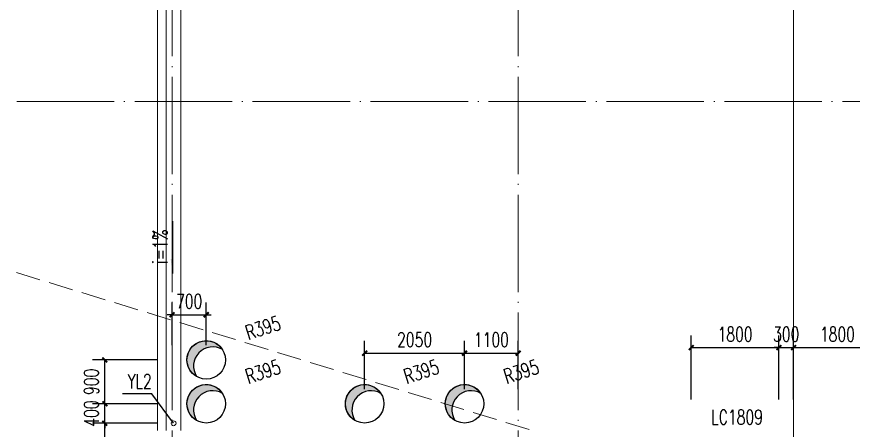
# Model space of a CAD drawing. Extents: x 238398 to 585159, y -66832 to 191741.
# Drawn here: x 503826 to 520989, y 68852 to 77339 of the extents above; entities that cross this region are included whole.
import ezdxf

# ---------------------------------------------------------------- set-up
doc = ezdxf.new("R2010")
doc.units = 0
doc.header["$LTSCALE"] = 1000
doc.header["$MEASUREMENT"] = 0
doc.linetypes.add('DASH', pattern=[0.35, 0.25, -0.1])
doc.linetypes.add('DOTE', pattern=[2.4200000000000004, 2, -0.2, 0.02, -0.2])
for name, color, linetype in [('DIM_LEAD', 3, 'Continuous'), ('DIM_SYMB', 3, 'Continuous'), ('D洞口', 2, 'Continuous'), ('PUB_DIM', 76, 'Continuous'), ('WINDOW_TEXT', 7, 'Continuous')]:
    doc.layers.add(name, color=color, linetype=linetype)
for name, color, linetype, lineweight in [('DOTE', 18, 'DOTE', 13), ('PUB_TEXT', 7, 'Continuous', 20), ('屋面', 2, 'Continuous', 20), ('建筑虚线', 5, 'DASH', 15), ('水', 33, 'Continuous', 18)]:
    doc.layers.add(name, color=color, linetype=linetype, lineweight=lineweight)
doc.styles.add('_TCH_DIM', font='SIMPLEX', dxfattribs={"bigfont": 'GBCBIG'})
doc.styles.add('_TCH_DIM_T3', font='SIMPLEX', dxfattribs={"width": 0.7058823529411765, "bigfont": 'GBCBIG'})
doc.styles.add('_TCH_WINDOW', font='geditxt.shx', dxfattribs={"bigfont": 'hztxt1.shx'})
doc.styles.get("Standard").update_dxf_attribs({"font": 'gbenor.shx', "bigfont": 'gbcbig.shx'})
doc.dimstyles.new('_TCH_ARCH&&100', dxfattribs={"dimtxt": 297.5, "dimasz": 100, "dimexe": 250, "dimexo": 300, "dimgap": 126.25, "dimtad": 1, "dimdec": 0, "dimzin": 0, "dimdsep": 46, "dimtxsty": '_TCH_DIM_T3', "dimblk": 'ARCHTICK', "dimcen": 0.09, "dimazin": 2, "dimtfac": 1, "dimtdec": 0, "dimtix": 1, "dimtmove": 2, "dimatfit": 3, "dimfxl": 1, "dimtolj": 1, "dimtzin": 0, "dimarcsym": 0})
doc.dimstyles.get("Standard").update_dxf_attribs({"dimscale": 100, "dimtxt": 3.5, "dimasz": 1, "dimexe": 2.5, "dimexo": 3, "dimgap": 1.5, "dimtad": 1, "dimdec": 0, "dimzin": 0, "dimdsep": 46, "dimtxsty": 'Standard', "dimblk": 'ARCHTICK', "dimcen": 0.09, "dimadec": 0, "dimazin": 0, "dimtfac": 1, "dimtdec": 0, "dimtix": 1, "dimtmove": 2, "dimatfit": 3, "dimfxl": 1, "dimtolj": 1, "dimtzin": 0, "dimarcsym": 0})

# ---------------------------------------------------------------- blocks, each defined once
blk = doc.blocks.new('zw3')
at = {"layer": 'DOTE'}
blk.add_line((503825.5702738441, 75596.14530991117), (532731.573618697, 75596.14530991117), dxfattribs=at)
for points in [[(507014.0267614332, 42646.14530991105), (507014.0267614332, 94200.37158390315)], [(514114.0267614332, 42646.14530991105), (514114.0267614332, 94200.37158390315)], [(519764.0267614332, 42646.14530991105), (519764.0267614332, 94200.37158390315)]]:
    blk.add_lwpolyline(points, dxfattribs=at)
blk = doc.blocks.new('A$C18F63A6F')
at = {"layer": 'D洞口'}
h = blk.add_hatch(color=9, dxfattribs=at)
edge = h.paths.add_edge_path()
edge.add_arc((528.9174761851609, 1166.990365487531), 395.0000000000035, 59.85444604201588, 212.7297732200138)
edge.add_arc((395.0000313391793, 1294.999943864968), 395.0000000000057, 32.729773220012476, 239.8544460420172, ccw=False)
h = blk.add_hatch(color=9, dxfattribs=at)
edge = h.paths.add_edge_path()
edge.add_arc((528.9174761851609, 266.9903654875307), 395.0000000000035, 59.85444604201588, 212.7297732200138)
edge.add_arc((395.0000313391793, 394.9999438649684), 395.0000000000057, 32.729773220012476, 239.8544460420172, ccw=False)
h = blk.add_hatch(color=9, dxfattribs=at)
edge = h.paths.add_edge_path()
edge.add_arc((3778.917476185161, 266.9903654875307), 395.0000000000035, 59.85444604201588, 212.7297732200138)
edge.add_arc((3645.000031339179, 394.9999438649684), 395.0000000000057, 32.729773220012476, 239.8544460420172, ccw=False)
h = blk.add_hatch(color=9, dxfattribs=at)
edge = h.paths.add_edge_path()
edge.add_arc((5828.917476185161, 266.9903654875307), 395.0000000000035, 59.85444604201588, 212.7297732200138)
edge.add_arc((5695.000031339179, 394.9999438649684), 395.0000000000057, 32.729773220012476, 239.8544460420172, ccw=False)
for points in [[(727.2858566417126, 1508.567568525217, 0.7874547503357587), (196.6316508826421, 953.4227408272745, -1.269914238975178)], [(727.2858566417126, 608.5675685252172, 0.7874547503357587), (196.6316508826421, 53.42274082727454, -1.269914238975178)], [(3977.285856641713, 608.5675685252172, 0.7874547503357587), (3446.631650882642, 53.42274082727454, -1.269914238975178)], [(6027.285856641713, 608.5675685252172, 0.7874547503357587), (5496.631650882642, 53.42274082727454, -1.269914238975178)]]:
    blk.add_lwpolyline(points, format="xyb", close=True, dxfattribs=at)
for centre in [(395.0000313391793, 1294.999943864968), (395.0000313391793, 394.9999438649684), (3645.000031339179, 394.9999438649684), (5695.000031339179, 394.9999438649684)]:
    blk.add_circle(centre, 395, dxfattribs=at)
blk = doc.blocks.new('_ArchTick')
at = {"color": 0, "linetype": 'ByBlock', "const_width": 0.4}
blk.add_lwpolyline([(-0.5, -0.5), (0.5, 0.5)], dxfattribs=at)
blk = doc.blocks.new('*D110')
at = {"layer": 'Defpoints', "color": 0, "transparency": 16777216}
for p in [(513014.0267614332, 70435.20560190469), (510964.0267614332, 69396.14530991117), (513014.0267614332, 69396.14530991117)]:
    blk.add_point(p, dxfattribs=at)
at = {"layer": 'PUB_DIM', "color": 0, "lineweight": -2, "transparency": 16777216}
for p, q in [((510964.0267614332, 69696.14530991117), (510964.0267614332, 70685.20560190469)), ((513014.0267614332, 69696.14530991117), (513014.0267614332, 70685.20560190469)), ((510964.0267614332, 70435.20560190469), (513014.0267614332, 70435.20560190469))]:
    blk.add_line(p, q, dxfattribs=at)
at = {"layer": 'PUB_DIM', "color": 0, "lineweight": -2, "transparency": 16777216, "xscale": 100, "yscale": 100, "zscale": 100, "rotation": 180}
blk.add_blockref('_ArchTick', (510964.0267614332, 70435.20560190469), dxfattribs=at)
at = {"layer": 'PUB_DIM', "color": 0, "lineweight": -2, "transparency": 16777216, "xscale": 100, "yscale": 100, "zscale": 100}
blk.add_blockref('_ArchTick', (513014.0267614332, 70435.20560190469), dxfattribs=at)
at = {"layer": 'PUB_DIM', "color": 0, "transparency": 16777216, "insert": (511989.0267614332, 70710.20560190469), "char_height": 297.5, "attachment_point": 5, "style": '_TCH_DIM_T3'}
blk.add_mtext('\\A1;2050', dxfattribs=at)
blk = doc.blocks.new('*D111')
at = {"layer": 'Defpoints', "color": 0, "transparency": 16777216}
for p in [(514114.0267614332, 70435.20560190469), (513014.0267614332, 69396.14530991117), (514114.0267614332, 69396.14530991117)]:
    blk.add_point(p, dxfattribs=at)
at = {"layer": 'PUB_DIM', "color": 0, "lineweight": -2, "transparency": 16777216}
for p, q in [((513014.0267614332, 69696.14530991117), (513014.0267614332, 70685.20560190469)), ((514114.0267614332, 69696.14530991117), (514114.0267614332, 70685.20560190469)), ((513014.0267614332, 70435.20560190469), (514114.0267614332, 70435.20560190469))]:
    blk.add_line(p, q, dxfattribs=at)
at = {"layer": 'PUB_DIM', "color": 0, "lineweight": -2, "transparency": 16777216, "xscale": 100, "yscale": 100, "zscale": 100, "rotation": 180}
blk.add_blockref('_ArchTick', (513014.0267614332, 70435.20560190469), dxfattribs=at)
at = {"layer": 'PUB_DIM', "color": 0, "lineweight": -2, "transparency": 16777216, "xscale": 100, "yscale": 100, "zscale": 100}
blk.add_blockref('_ArchTick', (514114.0267614332, 70435.20560190469), dxfattribs=at)
at = {"layer": 'PUB_DIM', "color": 0, "transparency": 16777216, "insert": (513564.0267614332, 70710.20560190469), "char_height": 297.5, "attachment_point": 5, "style": '_TCH_DIM_T3'}
blk.add_mtext('\\A1;1100', dxfattribs=at)
blk = doc.blocks.new('*D112')
at = {"layer": 'Defpoints', "color": 0, "transparency": 16777216}
for p in [(505632.9753344103, 70296.14530991117), (507014.0267614332, 70296.14530991117), (507014.0267614332, 69396.14530991117)]:
    blk.add_point(p, dxfattribs=at)
at = {"layer": 'PUB_DIM', "color": 0, "lineweight": -2, "transparency": 16777216}
for p, q in [((506714.0267614332, 70296.14530991117), (505382.9753344103, 70296.14530991117)), ((505632.9753344103, 69396.14530991117), (505632.9753344103, 70296.14530991117)), ((506714.0267614332, 69396.14530991117), (505382.9753344103, 69396.14530991117))]:
    blk.add_line(p, q, dxfattribs=at)
at = {"layer": 'PUB_DIM', "color": 0, "lineweight": -2, "transparency": 16777216, "xscale": 100, "yscale": 100, "zscale": 100}
for p, rotation in [((505632.9753344103, 70296.14530991117), 90), ((505632.9753344103, 69396.14530991117), 270)]:
    blk.add_blockref('_ArchTick', p, dxfattribs=dict(at, rotation=rotation))
at = {"layer": 'PUB_DIM', "color": 0, "transparency": 16777216, "insert": (505357.9753344103, 69846.14530991126), "char_height": 297.5, "attachment_point": 5, "rotation": 90, "style": '_TCH_DIM_T3'}
blk.add_mtext('\\A1;900', dxfattribs=at)
blk = doc.blocks.new('*D113')
at = {"layer": 'Defpoints', "color": 0, "transparency": 16777216}
for p in [(505632.9753344103, 69396.14530991117), (507014.0267614332, 69396.14530991117), (507014.0267614332, 68996.14530991117)]:
    blk.add_point(p, dxfattribs=at)
at = {"layer": 'PUB_DIM', "color": 0, "lineweight": -2, "transparency": 16777216}
for p, q in [((506714.0267614332, 69396.14530991117), (505382.9753344103, 69396.14530991117)), ((505632.9753344103, 69396.14530991117), (505632.9753344103, 69496.14530991117)), ((505632.9753344103, 68996.14530991117), (505632.9753344103, 69396.14530991117)), ((506714.0267614332, 68996.14530991117), (505382.9753344103, 68996.14530991117)), ((505632.9753344103, 68996.14530991117), (505632.9753344103, 68896.14530991117))]:
    blk.add_line(p, q, dxfattribs=at)
at = {"layer": 'PUB_DIM', "color": 0, "lineweight": -2, "transparency": 16777216, "xscale": 100, "yscale": 100, "zscale": 100}
for p, rotation in [((505632.9753344103, 69396.14530991117), 270), ((505632.9753344103, 68996.14530991117), 90)]:
    blk.add_blockref('_ArchTick', p, dxfattribs=dict(at, rotation=rotation))
at = {"layer": 'PUB_DIM', "color": 0, "transparency": 16777216, "insert": (505357.9753344103, 69196.14530991126), "char_height": 297.5, "attachment_point": 5, "rotation": 90, "style": '_TCH_DIM_T3'}
blk.add_mtext('\\A1;400', dxfattribs=at)
blk = doc.blocks.new('*D114')
at = {"layer": 'Defpoints', "color": 0, "transparency": 16777216}
for p in [(505632.9753344103, 68996.14530991117), (507014.0267614332, 68996.14530991117), (507014.0267614332, 68596.14530991117)]:
    blk.add_point(p, dxfattribs=at)
at = {"layer": 'PUB_DIM', "color": 0, "lineweight": -2, "transparency": 16777216}
for p, q in [((506714.0267614332, 68996.14530991117), (505382.9753344103, 68996.14530991117)), ((505632.9753344103, 68596.14530991117), (505632.9753344103, 68996.14530991117)), ((506714.0267614332, 68596.14530991117), (505382.9753344103, 68596.14530991117))]:
    blk.add_line(p, q, dxfattribs=at)
at = {"layer": 'PUB_DIM', "color": 0, "lineweight": -2, "transparency": 16777216, "xscale": 100, "yscale": 100, "zscale": 100}
for p, rotation in [((505632.9753344103, 68996.14530991117), 90), ((505632.9753344103, 68596.14530991117), 270)]:
    blk.add_blockref('_ArchTick', p, dxfattribs=dict(at, rotation=rotation))
at = {"layer": 'PUB_DIM', "color": 0, "transparency": 16777216, "insert": (505357.9753344103, 68226.14530991117), "char_height": 297.5, "attachment_point": 5, "rotation": 90, "style": '_TCH_DIM_T3'}
blk.add_mtext('\\A1;400', dxfattribs=at)
blk = doc.blocks.new('*D115')
at = {"layer": 'Defpoints', "color": 0, "transparency": 16777216}
for p in [(507714.0267614332, 71223.25147317316), (507014.0267614332, 70296.14530991117), (507714.0267614332, 70296.14530991117)]:
    blk.add_point(p, dxfattribs=at)
at = {"layer": 'PUB_DIM', "color": 0, "lineweight": -2, "transparency": 16777216}
for p, q in [((507014.0267614332, 70596.14530991117), (507014.0267614332, 71473.25147317316)), ((507714.0267614332, 70596.14530991117), (507714.0267614332, 71473.25147317316)), ((507014.0267614332, 71223.25147317316), (506914.0267614332, 71223.25147317316)), ((507014.0267614332, 71223.25147317316), (507714.0267614332, 71223.25147317316)), ((507714.0267614332, 71223.25147317316), (507814.0267614332, 71223.25147317316))]:
    blk.add_line(p, q, dxfattribs=at)
at = {"layer": 'PUB_DIM', "color": 0, "lineweight": -2, "transparency": 16777216, "xscale": 100, "yscale": 100, "zscale": 100}
blk.add_blockref('_ArchTick', (507014.0267614332, 71223.25147317316), dxfattribs=at)
at = {"layer": 'PUB_DIM', "color": 0, "lineweight": -2, "transparency": 16777216, "xscale": 100, "yscale": 100, "zscale": 100, "rotation": 180}
blk.add_blockref('_ArchTick', (507714.0267614332, 71223.25147317316), dxfattribs=at)
at = {"layer": 'PUB_DIM', "color": 0, "transparency": 16777216, "insert": (507364.0267614332, 71498.25147317316), "char_height": 297.5, "attachment_point": 5, "style": '_TCH_DIM_T3'}
blk.add_mtext('\\A1;700', dxfattribs=at)
blk = doc.blocks.new('*D381')
at = {"layer": 'Defpoints', "color": 0, "transparency": 16777216}
for p in [(519464.0267614332, 70548.5470723224), (517664.0267614332, 69185.58759853267), (519464.0267614332, 69185.58759853267)]:
    blk.add_point(p, dxfattribs=at)
at = {"layer": 'PUB_DIM', "color": 0, "lineweight": -2, "transparency": 16777216}
for p, q in [((517664.0267614332, 69485.58759853267), (517664.0267614332, 70798.5470723224)), ((519464.0267614332, 69485.58759853267), (519464.0267614332, 70798.5470723224)), ((517664.0267614332, 70548.5470723224), (519464.0267614332, 70548.5470723224))]:
    blk.add_line(p, q, dxfattribs=at)
at = {"layer": 'PUB_DIM', "color": 0, "lineweight": -2, "transparency": 16777216, "xscale": 100, "yscale": 100, "zscale": 100, "rotation": 180}
blk.add_blockref('_ArchTick', (517664.0267614332, 70548.5470723224), dxfattribs=at)
at = {"layer": 'PUB_DIM', "color": 0, "lineweight": -2, "transparency": 16777216, "xscale": 100, "yscale": 100, "zscale": 100}
blk.add_blockref('_ArchTick', (519464.0267614332, 70548.5470723224), dxfattribs=at)
at = {"layer": 'PUB_DIM', "color": 0, "transparency": 16777216, "insert": (518564.0267614332, 70823.5470723224), "char_height": 297.5, "attachment_point": 5, "style": '_TCH_DIM_T3'}
blk.add_mtext('\\A1;1800', dxfattribs=at)
blk = doc.blocks.new('*D382')
at = {"layer": 'Defpoints', "color": 0, "transparency": 16777216}
for p in [(519764.0267614331, 70548.5470723224), (519464.0267614332, 69185.58759853267), (519764.0267614331, 69185.58759853267)]:
    blk.add_point(p, dxfattribs=at)
at = {"layer": 'PUB_DIM', "color": 0, "lineweight": -2, "transparency": 16777216}
for p, q in [((519464.0267614332, 69485.58759853267), (519464.0267614332, 70798.5470723224)), ((519764.0267614331, 69485.58759853267), (519764.0267614331, 70798.5470723224)), ((519464.0267614332, 70548.5470723224), (519364.0267614332, 70548.5470723224)), ((519464.0267614332, 70548.5470723224), (519764.0267614331, 70548.5470723224)), ((519764.0267614331, 70548.5470723224), (519864.0267614331, 70548.5470723224))]:
    blk.add_line(p, q, dxfattribs=at)
at = {"layer": 'PUB_DIM', "color": 0, "lineweight": -2, "transparency": 16777216, "xscale": 100, "yscale": 100, "zscale": 100}
blk.add_blockref('_ArchTick', (519464.0267614332, 70548.5470723224), dxfattribs=at)
at = {"layer": 'PUB_DIM', "color": 0, "lineweight": -2, "transparency": 16777216, "xscale": 100, "yscale": 100, "zscale": 100, "rotation": 180}
blk.add_blockref('_ArchTick', (519764.0267614331, 70548.5470723224), dxfattribs=at)
at = {"layer": 'PUB_DIM', "color": 0, "transparency": 16777216, "insert": (519614.0267614332, 70823.5470723224), "char_height": 297.5, "attachment_point": 5, "style": '_TCH_DIM_T3'}
blk.add_mtext('\\A1;300', dxfattribs=at)
blk = doc.blocks.new('*D383')
at = {"layer": 'Defpoints', "color": 0, "transparency": 16777216}
for p in [(521564.0760960346, 70548.5470723224), (519764.0267614331, 69185.58759853267), (521564.0760960346, 69185.58759853267)]:
    blk.add_point(p, dxfattribs=at)
at = {"layer": 'PUB_DIM', "color": 0, "lineweight": -2, "transparency": 16777216}
for p, q in [((519764.0267614331, 69485.58759853267), (519764.0267614331, 70798.5470723224)), ((521564.0760960346, 69485.58759853267), (521564.0760960346, 70798.5470723224)), ((519764.0267614331, 70548.5470723224), (521564.0760960346, 70548.5470723224))]:
    blk.add_line(p, q, dxfattribs=at)
at = {"layer": 'PUB_DIM', "color": 0, "lineweight": -2, "transparency": 16777216, "xscale": 100, "yscale": 100, "zscale": 100, "rotation": 180}
blk.add_blockref('_ArchTick', (519764.0267614331, 70548.5470723224), dxfattribs=at)
at = {"layer": 'PUB_DIM', "color": 0, "lineweight": -2, "transparency": 16777216, "xscale": 100, "yscale": 100, "zscale": 100}
blk.add_blockref('_ArchTick', (521564.0760960346, 70548.5470723224), dxfattribs=at)
at = {"layer": 'PUB_DIM', "color": 0, "transparency": 16777216, "insert": (520664.0514287339, 70823.5470723224), "char_height": 297.5, "attachment_point": 5, "style": '_TCH_DIM_T3'}
blk.add_mtext('\\A1;1800', dxfattribs=at)
blk = doc.blocks.new('*D708')
at = {"color": 0, "lineweight": -2, "transparency": 16777216}
for p, q in [((506714.0267614383, 91096.14530991192), (506714.0267614383, 89594.51919827261)), ((506714.0267614383, 89594.51919827261), (508471.2387069231, 89394.51919827261)), ((508471.2387069231, 89394.51919827261), (508471.2387069231, 88103.54971008364))]:
    blk.add_line(p, q, dxfattribs=at)
at = {"layer": 'Defpoints', "color": 0, "transparency": 16777216}
for p in [(506714.0267614383, 91396.14530991192), (508471.2387069231, 89194.51919827261), (530414.0267614386, 43096.1453099117)]:
    blk.add_point(p, dxfattribs=at)
at = {"color": 0, "transparency": 16777216, "insert": (508146.238706923, 88574.03445417796), "char_height": 350, "attachment_point": 5, "rotation": 90}
blk.add_mtext('\\A1;23700', dxfattribs=at)
blk = doc.blocks.new('*D709')
at = {"color": 0, "lineweight": -2, "transparency": 16777216}
for p, q in [((507014.0267614336, 91396.14530991134), (508056.1555378423, 91396.14530991134)), ((508056.1555378423, 91396.14530991134), (508256.1555378423, 90160.33667196537)), ((508256.1555378423, 90160.33667196537), (509568.885196635, 90160.33667196537))]:
    blk.add_line(p, q, dxfattribs=at)
at = {"layer": 'Defpoints', "color": 0, "transparency": 16777216}
for p in [(506714.0267614336, 91396.14530991134), (508456.1555378423, 90160.33667196537), (530414.0267614339, 43096.14530991141)]:
    blk.add_point(p, dxfattribs=at)
at = {"color": 0, "transparency": 16777216, "insert": (509087.5203672386, 90485.33667196537), "char_height": 350, "attachment_point": 5}
blk.add_mtext('\\A1;48300', dxfattribs=at)

msp = doc.modelspace()

# ---------------------------------------------------------------- hatches: boundary and pattern name
at = {"layer": 'DIM_SYMB'}
msp.add_hatch(color=256, dxfattribs=at).paths.add_polyline_path([(507023.4657702502, 72068.15191448678), (507023.4657702502, 72368.15191448678), (506983.4657702502, 72368.15191448678)])

# ---------------------------------------------------------------- linework, layer by layer
at = {"layer": 'DIM_LEAD'}
for p, q in [((506600.6356210553, 69601.10616783943), (505994.6607628896, 69601.10616783943)), ((507044.0267613949, 68996.14530996338), (506600.6356210553, 69601.10616783943))]:
    msp.add_line(p, q, dxfattribs=at)
at = {"layer": 'DIM_SYMB'}
msp.add_lwpolyline([(507023.4657702502, 73144.93778397492), (507023.4657702502, 72068.15191448678)], dxfattribs=at)
at = {"layer": 'PUB_DIM'}
for points in [[(509423.7009654718, 70842.99000088354, 0, 0, 0), (508280.7432803207, 70477.41137739226, 66, 0, 0), (508090.2503327954, 70416.48160681038, 0, 0, 0)], [(509423.7009654718, 69942.99000088354, 0, 0, 0), (508280.7432803207, 69577.41137739226, 66, 0, 0), (508090.2503327954, 69516.48160681038, 0, 0, 0)], [(512673.7009654718, 69942.99000088354, 0, 0, 0), (511530.7432803207, 69577.41137739226, 66, 0, 0), (511340.2503327954, 69516.48160681038, 0, 0, 0)], [(514723.7009654718, 69942.99000088354, 0, 0, 0), (513580.7432803207, 69577.41137739226, 66, 0, 0), (513390.2503327954, 69516.48160681038, 0, 0, 0)]]:
    msp.add_lwpolyline(points, format="xyseb", dxfattribs=at)
at = {"layer": '屋面'}
msp.add_lwpolyline([(506714.0267614332, 68846.14530991117), (506714.0267614332, 91396.14530991128), (530414.0267614331, 91396.14530991128), (530414.0267614331, 68846.14530991117)], dxfattribs=at)
at = {"layer": '建筑虚线', "ltscale": 2}
msp.add_lwpolyline([(497798.245801233, 73930.19016933459), (514414.0267614332, 68846.14530991117)], dxfattribs=at)
at = {"layer": '水'}
for p, q in [((506894.0267614332, 68846.14530991117), (506894.0267614332, 91216.14530991128)), ((507194.0267614332, 91216.14530991128), (507194.0267614332, 68846.14530991117)), ((519764.0267614332, 91216.14530991128), (519764.0267614332, 68846.14530991117))]:
    msp.add_line(p, q, dxfattribs=at)
msp.add_circle((507044.0267613949, 68996.14530996338), 50, dxfattribs=at)

# ---------------------------------------------------------------- block references
for name, p in [('zw3', (0, 0)), ('A$C18F63A6F', (507319.026730094, 69001.1453660462))]:
    msp.add_blockref(name, p)

# ---------------------------------------------------------------- texts
at = {"layer": 'PUB_DIM', "color": 7, "style": '_TCH_DIM', "width": 0.7058823529411765}
for p in [(508575.6440208099, 70704.28714903581), (508575.6440208099, 69804.28714903581), (511825.6440208099, 69804.28714903581), (513875.6440208099, 69804.28714903584)]:
    msp.add_text('R395', height=297.5, rotation=17.73703931021274, dxfattribs=at).set_placement(p)
at = {"layer": 'PUB_TEXT', "style": '_TCH_DIM', "width": 0.7058823529411765}
msp.add_text('i=1%%%', height=297.5, rotation=90, dxfattribs=at).set_placement((506918.4657702503, 72266.54484923085))
msp.add_text('YL2', height=297.5, dxfattribs=at).set_placement((506099.6607628896, 69706.10616783943))
at = {"layer": 'WINDOW_TEXT', "style": '_TCH_WINDOW', "width": 0.7058823529411765}
msp.add_text('LC1809', height=297.5, dxfattribs=at).set_placement((518075.0847883541, 68972.39530991117))

# ---------------------------------------------------------------- dimensions: what is measured, and where the dimension line sits
for feature_location, offset, dtype, origin, picture, middle in [((506714.0267614383, 91396.14530991192), (1757.2119454847998, -2201.6261116393143), 1, (530414.0267614386, 43096.1453099117), '*D708', (508146.238706923, 88574.03445417796)), ((506714.0267614336, 91396.14530991134), (1742.128776408732, -1235.808637945971), 0, (530414.0267614339, 43096.14530991141), '*D709', (509087.5203672386, 90485.33667196537))]:
    dim = msp.add_ordinate_dim(feature_location=feature_location, offset=offset, dtype=dtype, origin=origin, dimstyle='Standard')
    dim.commit()
    dim.dimension.update_dxf_attribs({"geometry": picture, "text_midpoint": middle})
at = {"layer": 'PUB_DIM'}
for p1, p2, distance, picture, middle in [((507014.0267614332, 70296.14530991117), (507714.0267614332, 70296.14530991117), 927.1061632619968, '*D115', (507364.0267614332, 71498.25147317316)), ((510964.0267614332, 69396.14530991117), (513014.0267614332, 69396.14530991117), 1039.060291993519, '*D110', (511989.0267614332, 70710.20560190469)), ((513014.0267614332, 69396.14530991117), (514114.0267614332, 69396.14530991117), 1039.060291993519, '*D111', (513564.0267614332, 70710.20560190469)), ((517664.0267614332, 69185.58759853267), (519464.0267614332, 69185.58759853267), 1362.9594737897278, '*D381', (518564.0267614332, 70823.5470723224)), ((519464.0267614332, 69185.58759853267), (519764.0267614331, 69185.58759853267), 1362.9594737897278, '*D382', (519614.0267614332, 70823.5470723224)), ((519764.0267614331, 69185.58759853267), (521564.0760960346, 69185.58759853267), 1362.959473789728, '*D383', (520664.0514287339, 70823.5470723224)), ((507014.0267614332, 69396.14530991117), (507014.0267614332, 70296.14530991117), 1381.0514270229032, '*D112', (505357.9753344103, 69846.14530991126)), ((507014.0267614332, 68996.14530991117), (507014.0267614332, 69396.14530991117), 1381.0514270229032, '*D113', (505357.9753344103, 69196.14530991126))]:
    dim = msp.add_aligned_dim(p1=p1, p2=p2, distance=distance, dimstyle='_TCH_ARCH&&100', dxfattribs=at)
    dim.commit()
    dim.dimension.update_dxf_attribs({"geometry": picture, "text_midpoint": middle})
dim = msp.add_linear_dim(base=(505632.9753344103, 68996.14530991117), p1=(507014.0267614332, 68596.14530991117), p2=(507014.0267614332, 68996.14530991117), angle=90, dimstyle='_TCH_ARCH&&100', dxfattribs=at)
dim.commit()
dim.dimension.update_dxf_attribs({"geometry": '*D114', "text_midpoint": (505357.9753344103, 68226.14530991117), "dimtype": 129})

doc.saveas('drawing.dxf')
